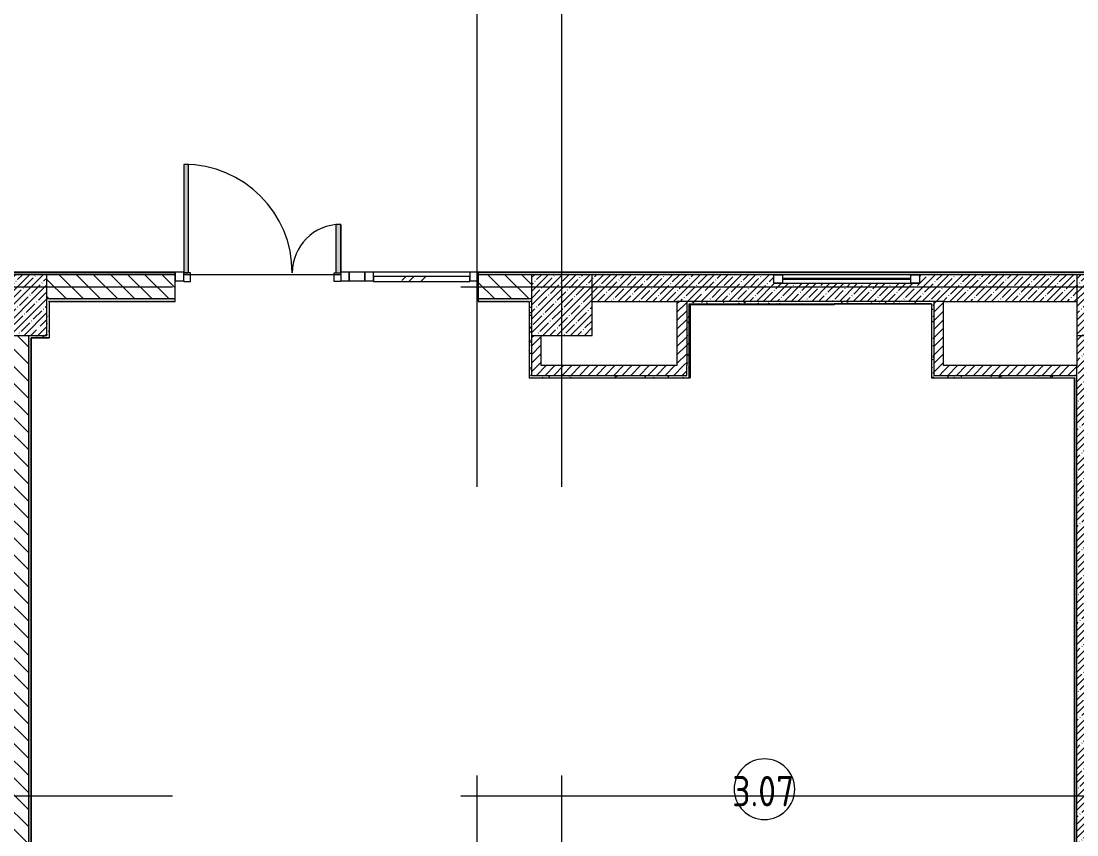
# Model space of a CAD drawing. Header units: millimetres. Extents: x -8624 to 200327, y -8553 to 29000.
# Drawn here: x 153048 to 161760, y 3278 to 9993 of the extents above; entities that cross this region are included whole.
import ezdxf

# ---------------------------------------------------------------- set-up
doc = ezdxf.new("R2010")
doc.units = ezdxf.units.MM
doc.linetypes.add('Осевая', pattern=[15875, 3175, -2381.25, 7937.5, -2381.25])
for name, color, linetype, lineweight in [('A-AREA-IDEN', 7, 'Continuous', 9), ('A-GLAZ-2', 7, 'Continuous', 9), ('A-GLAZ-CURT-2', 7, 'Continuous', 9), ('A-GLAZ-CWMG-3', 7, 'Continuous', 9), ('A-WALL-4', 7, 'Continuous', 13), ('I-WALL-5', 7, 'Continuous', 9), ('S-COLS-2', 7, 'Continuous', 9), ('Оси-2', 7, 'Осевая', 9)]:
    doc.layers.add(name, color=color, linetype=linetype, lineweight=lineweight)
for name, color, linetype, lineweight, true_color in [('A-DETL-GENF-6', 7, 'Continuous', 9, 0xaaaaaa), ('A-DOOR-5', 7, 'Continuous', 9, 0xaaaaaa), ('A-DOOR-6', 7, 'Continuous', 9, 0xe2e2e2), ('A-FLOR-3', 7, 'Continuous', 9, 0xaaaaaa), ('I-WALL-7', 9, 'Continuous', 9, 0x808080)]:
    doc.layers.add(name, color=color, linetype=linetype, lineweight=lineweight, true_color=true_color)
doc.styles.add('GOST Common', font='GOST_Common.ttf', dxfattribs={"width": 0.9, "height": 250})
pattern_1 = [(45, (96349.85, 0), (-57.02463, 57.02463), []), (45, (96406.87, 0), (-57.02463, 57.02463), [100.806, -20.161, 3.353, -16.808])]
pattern_2 = [(135, (96349.85, 0), (-70.71068, -70.71068), [])]
pattern_3 = [(45, (96349.85, 0), (-35.35534, 35.35534), [])]
pattern_4 = [(0, (96349.85, 0), (121.92, 30.48), [10.058, -81.382, 10.058, -81.382, -487.68]), (0, (96349.85, 0), (121.92, 30.48), [-182.88, 10.058, -172.822, 10.058, -81.382, -213.36]), (0, (96349.85, 0), (121.92, 30.48), [-457.2, 10.058, -50.902, 10.058, -142.342]), (120, (96395.57, 15.24), (-87.356454, 90.345817), [10.058, -81.382, 10.058, -81.382, -487.68]), (120, (96395.57, 15.24), (-87.356454, 90.345817), [-182.88, 10.058, -172.822, 10.058, -81.382, -213.36]), (120, (96395.57, 15.24), (-87.356454, 90.345817), [-457.2, 10.058, -50.902, 10.058, -142.342]), (240, (96410.81, 76.2), (-34.563546, -120.825817), [10.058, -81.382, 10.058, -81.382, -487.68]), (240, (96410.81, 76.2), (-34.563546, -120.825817), [-182.88, 10.058, -172.822, 10.058, -81.382, -213.36]), (240, (96410.81, 76.2), (-34.563546, -120.825817), [-457.2, 10.058, -50.902, 10.058, -142.342])]

# ---------------------------------------------------------------- blocks, each defined once
blk = doc.blocks.new('BSC_Колонна _Прямоугольная - 500х500-V176-План зашивки приборов отопления в осях 3 этажа 12-23')
at = {"layer": 'S-COLS-2'}
h = blk.add_hatch(dxfattribs=at)
h.set_pattern_fill('FP_123', color=256, style=0, pattern_type=2)
h.set_pattern_definition([(45, (-61160, -7650), (-57.02463, 57.02463), []), (45, (-61102.975, -7650), (-57.02463, 57.02463), [100.806, -20.161, 3.353, -16.808])])
h.paths.add_polyline_path([(-250, -250), (250, -250), (250, 250), (-250, 250), (-250, -146.2)])
for p, q in [((250, 250), (-250, 250)), ((-250, 250), (-250, -250)), ((250, -250), (250, 250)), ((-250, -250), (250, -250))]:
    blk.add_line(p, q, dxfattribs=at)
blk = doc.blocks.new('BSC_Колонна _Прямоугольная - 500х500-V185-План зашивки приборов отопления в осях 3 этажа 12-23')
at = {"layer": 'S-COLS-2'}
h = blk.add_hatch(dxfattribs=at)
h.set_pattern_fill('FP_132', color=256, style=0, pattern_type=2)
h.set_pattern_definition([(45, (-65660, -7650), (-57.02463, 57.02463), []), (45, (-65602.975, -7650), (-57.02463, 57.02463), [100.806, -20.161, 3.353, -16.808])])
h.paths.add_polyline_path([(-250, -250), (250, -250), (250, 22), (220, 22), (220, 30), (250, 30), (250, 250), (-250, 250), (-250, -146.2)])
for p, q in [((220, 250), (-250, 250)), ((-250, 250), (-250, -250)), ((250, -250), (250, 22)), ((-250, -250), (250, -250))]:
    blk.add_line(p, q, dxfattribs=at)
blk = doc.blocks.new('BSC_Колонна _Прямоугольная - 500х500-V189-План зашивки приборов отопления в осях 3 этажа 12-23')
at = {"layer": 'S-COLS-2'}
h = blk.add_hatch(dxfattribs=at)
h.set_pattern_fill('FP_144', color=256, style=0, pattern_type=2)
h.set_pattern_definition([(45, (-56660, -7650), (-57.02463, 57.02463), []), (45, (-56602.975, -7650), (-57.02463, 57.02463), [100.806, -20.161, 3.353, -16.808])])
h.paths.add_polyline_path([(-250, -250), (250, -250), (250, 250), (-250, 250), (-250, -146.2)])
for p, q in [((250, 250), (-250, 250)), ((-250, 250), (-250, -250)), ((250, -250), (250, 250)), ((-250, -250), (250, -250))]:
    blk.add_line(p, q, dxfattribs=at)
blk = doc.blocks.new('Прямоугольный импост - 50 x 70 мм-31700031-План зашивки приборов отопления в осях 3 этажа 12-23')
at = {"layer": 'A-GLAZ-CWMG-3'}
for p, q in [((-70, 35), (0, 35)), ((-70, -35), (-70, 35)), ((0, 35), (0, -35)), ((0, -35), (-70, -35))]:
    blk.add_line(p, q, dxfattribs=at)
blk = doc.blocks.new('Дверь_Витражная_остекление_ - ДВН_ДАО_Главный вход_1200 в свету-31742133-План зашивки приборов отопления в осях 3 этажа 12-23')
at = {"layer": 'A-DOOR-6'}
for points in [[(-647.5, 30), (-607.5, 30), (-607.5, 925), (-647.5, 925), (-647.5, 35)], [(647.5, 30), (647.5, 430), (607.5, 430), (607.5, 30)]]:
    blk.add_hatch(color=256, dxfattribs=at).paths.add_polyline_path(points)
at = {"layer": 'A-DETL-GENF-6'}
for p, q in [((-607.5, 925), (-647.5, 925)), ((-647.5, 925), (-647.5, 35)), ((-607.5, 30), (-607.5, 925)), ((647.5, 430), (607.5, 430)), ((607.5, 430), (607.5, 30)), ((647.5, 35), (647.5, 430)), ((-647.5, 30), (-607.5, 30)), ((-592.5, 30), (-647.5, 30)), ((-592.5, -40), (-592.5, 30)), ((592.5, -40), (592.5, 30)), ((592.5, 30), (647.5, 30)), ((607.5, 30), (647.5, 30)), ((-647.5, -35), (-647.5, -40)), ((-647.5, -40), (-592.5, -40)), ((647.5, -40), (592.5, -40)), ((647.5, -35), (647.5, -40))]:
    blk.add_line(p, q, dxfattribs=at)
at = {"layer": 'A-DOOR-5'}
for p, q in [((-647.5, 925), (-647.5, 35)), ((647.5, 430), (647.5, 35))]:
    blk.add_line(p, q, dxfattribs=at)
for centre, radius, start, end in [((-647.5, 30), 895, 360, 90), ((647.5, 30), 400, 90, 180)]:
    blk.add_arc(centre, radius, start, end, dxfattribs=at)
blk = doc.blocks.new('Системная панель - Стемалит - 40мм-32257327-План зашивки приборов отопления в осях 3 этажа 12-23')
at = {"layer": 'A-GLAZ-CURT-2'}
for p, q in [((65, 35), (-65, 35)), ((-65, 35), (-65, -35)), ((65, -35), (65, 35)), ((-65, -35), (65, -35))]:
    blk.add_line(p, q, dxfattribs=at)
blk = doc.blocks.new('Прямоугольный импост - 50 x 70 мм-31687886-План зашивки приборов отопления в осях 3 этажа 12-23')
at = {"layer": 'A-GLAZ-CWMG-3'}
for p, q in [((-35, 35), (35, 35)), ((-35, -35), (-35, 35)), ((35, 35), (35, -35)), ((35, -35), (-35, -35))]:
    blk.add_line(p, q, dxfattribs=at)
blk = doc.blocks.new('Прямоугольный импост - 50 x 70 мм-31701779-План зашивки приборов отопления в осях 3 этажа 12-23')
at = {"layer": 'A-GLAZ-CWMG-3'}
for p, q in [((0, 35), (-70, 35)), ((-70, 35), (-70, -35)), ((0, -35), (0, 35)), ((-70, -35), (0, -35))]:
    blk.add_line(p, q, dxfattribs=at)
blk = doc.blocks.new('Системная панель - Стекло - 40мм-V275-План зашивки приборов отопления в осях 3 этажа 12-23')
at = {"layer": 'A-GLAZ-CURT-2'}
h = blk.add_hatch(dxfattribs=at)
h.set_pattern_fill('FP_187', color=256, style=0, pattern_type=2)
h.set_pattern_definition([(45, (-60102.5, -7785.72), (-282.8427, 282.8427), [200, -600]), (45, (-60302.5, -7885.72), (-282.8427, 282.8427), [600, -200]), (45, (-59902.5, -7985.72), (-282.8427, 282.8427), [200, -600])])
h.paths.add_polyline_path([(397.5, -40), (397.5, 0), (-397.5, 0), (-397.5, -40), (96.4, -40)])
for p, q in [((397.5, 0), (-397.5, 0)), ((-397.5, 0), (-397.5, -40)), ((397.5, -40), (397.5, 0)), ((-397.5, -40), (397.5, -40))]:
    blk.add_line(p, q, dxfattribs=at)
blk = doc.blocks.new('Прямоугольный импост - 50 x 70 мм-31702100-План зашивки приборов отопления в осях 3 этажа 12-23')
at = {"layer": 'A-GLAZ-CWMG-3'}
for p, q in [((-35, 35), (35, 35)), ((-35, -35), (-35, 35)), ((35, 35), (35, -35)), ((35, -35), (-35, -35))]:
    blk.add_line(p, q, dxfattribs=at)
blk = doc.blocks.new('Прямоугольный импост - 50 x 70 мм-31720914-План зашивки приборов отопления в осях 3 этажа 12-23')
at = {"layer": 'A-GLAZ-CWMG-3'}
blk.add_line((42060, 7920), (41265, 7920), dxfattribs=at)
blk = doc.blocks.new('120_Окно_СКБ_1Ст - 120_Окно_СКБ_1Ст 400х1200 EI30-24228621-План зашивки приборов отопления в осях 3 этажа 12-23')
at = {"layer": 'A-GLAZ-2'}
for p, q in [((-600, 40), (-600, 110)), ((-600, 110), (-530, 110)), ((600, 110), (-600, 110)), ((-530, 110), (-530, 40)), ((530, 40), (530, 110)), ((530, 110), (600, 110)), ((600, 110), (600, 40)), ((-530, 40), (-600, 40)), ((-600, 40), (600, 40)), ((530, 80), (-530, 80)), ((530, 70), (-530, 70)), ((600, 40), (530, 40))]:
    blk.add_line(p, q, dxfattribs=at)
blk = doc.blocks.new('Марка_Помещения - Номер-25198446-План зашивки приборов отопления в осях 3 этажа 12-23')
at = {"layer": 'A-AREA-IDEN'}
for start, end in [(360, 180), (180, 360)]:
    blk.add_arc((0, 0), 2.5, start, end, dxfattribs=at)

msp = doc.modelspace()

# ---------------------------------------------------------------- hatches: boundary and pattern name
at = {"layer": 'I-WALL-5'}
h = msp.add_hatch(dxfattribs=at)
h.set_pattern_fill('FP_139', color=256, style=0, pattern_type=2)
h.set_pattern_definition(pattern_2)
h.paths.add_polyline_path([(157239.8, 7700), (157259.8, 7700), (157259.8, 7900), (156819.8, 7900), (156819.8, 7700)])
h.paths.add_polyline_path([(154319.8, 7700), (154319.8, 7900), (153259.8, 7900), (153259.8, 7700), (153540.6, 7700)])
h = msp.add_hatch(dxfattribs=at)
h.set_pattern_fill('FP_135', color=256, style=0, pattern_type=2)
h.set_pattern_definition(pattern_1)
h.paths.add_polyline_path([(161759.8, 7680), (161759.8, 7900), (160459.8, 7900), (160459.8, 7830), (159259.8, 7830), (159259.8, 7900), (157759.8, 7900), (157759.8, 7680), (160810.9, 7680)])
h = msp.add_hatch(dxfattribs=at)
h.set_pattern_fill('FP_151', color=256, style=0, pattern_type=2)
h.set_pattern_definition(pattern_3)
h.paths.add_polyline_path([(158459.8, 7150), (158539.8, 7150), (158539.8, 7680), (158459.8, 7680), (158459.8, 7503.8)])
h = msp.add_hatch(dxfattribs=at)
h.set_pattern_fill('FP_151', color=256, style=0, pattern_type=2)
h.set_pattern_definition(pattern_3)
h.paths.add_polyline_path([(160659.8, 7070), (160659.8, 7680), (160579.8, 7680), (160579.8, 7070)])
h = msp.add_hatch(dxfattribs=at)
h.set_pattern_fill('FP_139', color=256, style=0, pattern_type=2)
h.set_pattern_definition(pattern_2)
h.paths.add_polyline_path([(152910.6, 400), (153110.6, 400), (153110.6, 7400), (152910.6, 7400), (152910.6, 420)])
h = msp.add_hatch(dxfattribs=at)
h.set_pattern_fill('FP_151', color=256, style=0, pattern_type=2)
h.set_pattern_definition(pattern_3)
h.paths.add_polyline_path([(157339.8, 7150), (157339.8, 7400), (157259.8, 7400), (157259.8, 7150)])
h = msp.add_hatch(dxfattribs=at)
h.set_pattern_fill('FP_135', color=256, style=0, pattern_type=2)
h.set_pattern_definition(pattern_1)
h.paths.add_polyline_path([(161759.8, 400), (161979.8, 400), (161979.8, 7400), (161759.8, 7400), (161759.8, 592.1)])
h = msp.add_hatch(dxfattribs=at)
h.set_pattern_fill('FP_151', color=256, style=0, pattern_type=2)
h.set_pattern_definition(pattern_3)
h.paths.add_polyline_path([(157902.8, 7070), (158539.8, 7070), (158539.8, 7150), (157259.8, 7150), (157259.8, 7070)])
h = msp.add_hatch(dxfattribs=at)
h.set_pattern_fill('FP_151', color=256, style=0, pattern_type=2)
h.set_pattern_definition(pattern_3)
h.paths.add_polyline_path([(161739.8, 7070), (161759.8, 7070), (161759.8, 7150), (160659.8, 7150), (160659.8, 7070), (161537.9, 7070)])
at = {"layer": 'I-WALL-7'}
h = msp.add_hatch(dxfattribs=at)
h.set_pattern_fill('FP_183', color=256, style=0, pattern_type=2)
h.set_pattern_definition(pattern_4)
h.paths.add_polyline_path([(170449.8, 7900), (170449.8, 7920), (170054.8, 7920), (170054.8, 7908), (170109.8, 7908), (170109.8, 7900), (170262.3, 7900)])
h.paths.add_polyline_path([(168599.8, 7900), (168599.8, 7908), (168654.8, 7908), (168654.8, 7920), (168009.8, 7920), (168009.8, 7908), (168039.8, 7908), (168039.8, 7900), (168444.7, 7900)])
h.paths.add_polyline_path([(166627.1, 7900), (167029.8, 7900), (167029.8, 7908), (167059.8, 7908), (167059.8, 7920), (165709.8, 7920), (165709.8, 7908), (165739.8, 7908), (165739.8, 7900), (165900.1, 7900)])
h.paths.add_polyline_path([(164446, 7900), (164579.8, 7900), (164579.8, 7908), (164609.8, 7908), (164609.8, 7920), (163209.8, 7920), (163209.8, 7908), (163239.8, 7908), (163239.8, 7900), (163719, 7900)])
h.paths.add_polyline_path([(162229.8, 7900), (162229.8, 7908), (162259.8, 7908), (162259.8, 7920), (156819.8, 7920), (156819.8, 7900), (161759.8, 7900)])
h.paths.add_polyline_path([(154319.8, 7900), (154319.8, 7920), (147209.8, 7920), (147209.8, 7900), (153540.6, 7900)])
h.paths.add_polyline_path([(143979.8, 7900), (144709.8, 7900), (144709.8, 7920), (138479.8, 7920), (138479.8, 7900), (143759.8, 7900)])
h.paths.add_polyline_path([(135979.8, 7900), (135979.8, 7920), (135109.8, 7920), (135109.8, 7900), (135389.8, 7900)])
h = msp.add_hatch(dxfattribs=at)
h.set_pattern_fill('FP_183', color=256, style=0, pattern_type=2)
h.set_pattern_definition(pattern_4)
h.paths.add_polyline_path([(153279.8, 7380), (153279.8, 7700), (153259.8, 7700), (153259.8, 7380)])
h = msp.add_hatch(dxfattribs=at)
h.set_pattern_fill('FP_183', color=256, style=0, pattern_type=2)
h.set_pattern_definition(pattern_4)
h.paths.add_polyline_path([(157238.8, 7680), (157239.8, 7680), (157239.8, 7700), (156819.8, 7700), (156819.8, 7680)])
h.paths.add_polyline_path([(154319.8, 7680), (154319.8, 7700), (153279.8, 7700), (153279.8, 7680), (153540.6, 7680)])
h = msp.add_hatch(dxfattribs=at)
h.set_pattern_fill('FP_183', color=256, style=0, pattern_type=2)
h.set_pattern_definition(pattern_4)
h.paths.add_polyline_path([(157259.8, 7070), (157259.8, 7700), (157239.8, 7700), (157239.8, 7070)])
h = msp.add_hatch(dxfattribs=at)
h.set_pattern_fill('FP_183', color=256, style=0, pattern_type=2)
h.set_pattern_definition(pattern_4)
h.paths.add_polyline_path([(160558.8, 7660), (160559.8, 7660), (160559.8, 7680), (158539.8, 7680), (158539.8, 7660), (159756.1, 7660)])
h = msp.add_hatch(dxfattribs=at)
h.set_pattern_fill('FP_183', color=256, style=0, pattern_type=2)
h.set_pattern_definition(pattern_4)
h.paths.add_polyline_path([(160559.8, 7070), (160579.8, 7070), (160579.8, 7680), (160559.8, 7680), (160559.8, 7503.8)])
h = msp.add_hatch(dxfattribs=at)
h.set_pattern_fill('FP_183', color=256, style=0, pattern_type=2)
h.set_pattern_definition(pattern_4)
h.paths.add_polyline_path([(158559.8, 7050), (158559.8, 7660), (158539.8, 7660), (158539.8, 7050)])
h = msp.add_hatch(dxfattribs=at)
h.set_pattern_fill('FP_183', color=256, style=0, pattern_type=2)
h.set_pattern_definition(pattern_4)
h.paths.add_polyline_path([(153259.8, 7380), (153259.8, 7400), (153110.6, 7400), (153110.6, 7380), (153130.6, 7380)])
h = msp.add_hatch(dxfattribs=at)
h.set_pattern_fill('FP_183', color=256, style=0, pattern_type=2)
h.set_pattern_definition(pattern_4)
h.paths.add_polyline_path([(153110.6, 400), (153130.6, 400), (153130.6, 7380), (153110.6, 7380), (153110.6, 592.1)])
h = msp.add_hatch(dxfattribs=at)
h.set_pattern_fill('FP_183', color=256, style=0, pattern_type=2)
h.set_pattern_definition(pattern_4)
h.paths.add_polyline_path([(158539.8, 7050), (158539.8, 7070), (157239.8, 7070), (157239.8, 7050), (157902.8, 7050)])
h = msp.add_hatch(dxfattribs=at)
h.set_pattern_fill('FP_183', color=256, style=0, pattern_type=2)
h.set_pattern_definition(pattern_4)
h.paths.add_polyline_path([(161739.8, 7050), (161739.8, 7070), (160559.8, 7070), (160559.8, 7050), (161537.9, 7050)])
h = msp.add_hatch(dxfattribs=at)
h.set_pattern_fill('FP_183', color=256, style=0, pattern_type=2)
h.set_pattern_definition(pattern_4)
h.paths.add_polyline_path([(161739.8, 140), (161759.8, 140), (161759.8, 7070), (161739.8, 7070), (161739.8, 141)])

# ---------------------------------------------------------------- linework, layer by layer
at = {"layer": 'A-FLOR-3'}
msp.add_line((155684.8, 7900), (154389.8, 7900), dxfattribs=at)
at = {"layer": 'A-WALL-4'}
for p, q in [((159259.8, 7900), (157759.8, 7900)), ((161759.8, 7900), (160459.8, 7900)), ((161629.8, 7920), (161629.8, 7921)), ((154319.8, 7700), (153259.8, 7700)), ((153279.8, 7680), (153279.8, 7380)), ((153280.8, 7679), (153279.8, 7679)), ((157259.8, 7700), (156819.8, 7700)), ((157238.8, 7680), (157239.8, 7680)), ((157238.8, 7680), (157238.8, 7679)), ((157239.8, 7680), (157239.8, 7070)), ((160659.8, 7680), (158459.8, 7680)), ((158539.8, 7680), (158539.8, 7150)), ((160559.8, 7660), (159756.1, 7660)), ((160558.8, 7659), (160558.8, 7660)), ((160559.8, 7660), (160559.8, 7070)), ((153130.6, 7380), (153259.8, 7380)), ((153130.6, 7380), (153130.6, 420)), ((157259.8, 7400), (157259.8, 7150)), ((161759.8, 7400), (161759.8, 7380)), ((161759.8, 400), (161759.8, 7150)), ((161759.8, 7070), (161739.8, 7070)), ((161739.8, 141), (161739.8, 7050))]:
    msp.add_line(p, q, dxfattribs=at)
at = {"layer": 'I-WALL-5'}
for p, q in [((154319.8, 7921), (147209.8, 7921)), ((147209.8, 7920), (154319.8, 7920)), ((154319.8, 7900), (153259.8, 7900)), ((154319.8, 7679), (154319.8, 7921)), ((156819.8, 7921), (156819.8, 7679)), ((162259.8, 7921), (156819.8, 7921)), ((162259.8, 7920), (156819.8, 7920)), ((157259.8, 7900), (156819.8, 7900)), ((153279.8, 7680), (154319.8, 7680)), ((153280.8, 7679), (154319.8, 7679)), ((153280.8, 7379), (153280.8, 7679)), ((156819.8, 7680), (157238.8, 7680)), ((156819.8, 7679), (157238.8, 7679)), ((157238.8, 7679), (157238.8, 7049)), ((157759.8, 7680), (158459.8, 7680)), ((158459.8, 7680), (158459.8, 7150)), ((160579.8, 7680), (160579.8, 7070)), ((160659.8, 7150), (160659.8, 7680)), ((160659.8, 7680), (161759.8, 7680)), ((158559.8, 7660), (159756.1, 7660)), ((158559.8, 7050), (158559.8, 7660)), ((159756.1, 7652), (158567.8, 7652)), ((158567.8, 7652), (158567.8, 7049)), ((159756.1, 7659), (160558.8, 7659)), ((159756.1, 7659), (159756.1, 7652)), ((160558.8, 7659), (160558.8, 7049)), ((153110.6, 400), (153110.6, 7400)), ((153280.8, 7379), (153130.6, 7379)), ((153131.6, 421), (153131.6, 7379)), ((153259.8, 7380), (153279.8, 7380)), ((157339.8, 7150), (157339.8, 7400)), ((161759.8, 7380), (161759.8, 7150)), ((157259.8, 7150), (157259.8, 7070)), ((158459.8, 7150), (157339.8, 7150)), ((158539.8, 7070), (158539.8, 7150)), ((161759.8, 7150), (160659.8, 7150)), ((157239.8, 7070), (157239.8, 7050)), ((157259.8, 7070), (158539.8, 7070)), ((160559.8, 7070), (160559.8, 7050)), ((160579.8, 7070), (161739.8, 7070)), ((157238.8, 7049), (158567.8, 7049)), ((157239.8, 7050), (158559.8, 7050)), ((160558.8, 7049), (161738.8, 7049)), ((160559.8, 7050), (161739.8, 7050)), ((161738.8, 7049), (161738.8, 141))]:
    msp.add_line(p, q, dxfattribs=at)
at = {"layer": 'Оси-2'}
for p, q in [((156809.8, 593.7), (156809.8, 24850)), ((157509.8, 593.7), (157509.8, 24850)), ((135246.3, 7800), (178599.8, 7800)), ((135246.3, 3600), (178599.8, 3600))]:
    msp.add_line(p, q, dxfattribs=at)

# ---------------------------------------------------------------- block references
at = {"layer": 'A-AREA-IDEN', "xscale": 99.99999999999993, "yscale": 99.99999999999993, "zscale": 99.99999999999993}
msp.add_blockref('Марка_Помещения - Номер-25198446-План зашивки приборов отопления в осях 3 этажа 12-23', (159181.7, 3655.3), dxfattribs=at)
at = {"layer": 'A-DOOR-5'}
msp.add_blockref('Дверь_Витражная_остекление_ - ДВН_ДАО_Главный вход_1200 в свету-31742133-План зашивки приборов отопления в осях 3 этажа 12-23', (155037.3, 7885.7), dxfattribs=at)
at = {"layer": 'A-GLAZ-2'}
msp.add_blockref('120_Окно_СКБ_1Ст - 120_Окно_СКБ_1Ст 400х1200 EI30-24228621-План зашивки приборов отопления в осях 3 этажа 12-23', (159859.8, 7790), dxfattribs=at)
at = {"layer": 'A-GLAZ-CURT-2'}
for name, p in [('Системная панель - Стемалит - 40мм-32257327-План зашивки приборов отопления в осях 3 этажа 12-23', (155819.8, 7885.7)), ('Системная панель - Стекло - 40мм-V275-План зашивки приборов отопления в осях 3 этажа 12-23', (156352.3, 7885.7))]:
    msp.add_blockref(name, p, dxfattribs=at)
at = {"layer": 'A-GLAZ-CWMG-3', "rotation": 180}
msp.add_blockref('Прямоугольный импост - 50 x 70 мм-31701779-План зашивки приборов отопления в осях 3 этажа 12-23', (154319.8, 7885.7), dxfattribs=at)
at = {"layer": 'A-GLAZ-CWMG-3', "extrusion": (0, 0, -1), "rotation": 180}
for name, p in [('Прямоугольный импост - 50 x 70 мм-31687886-План зашивки приборов отопления в осях 3 этажа 12-23', (-155719.8, 7885.7)), ('Прямоугольный импост - 50 x 70 мм-31702100-План зашивки приборов отопления в осях 3 этажа 12-23', (-155919.8, 7885.7)), ('Прямоугольный импост - 50 x 70 мм-31700031-План зашивки приборов отопления в осях 3 этажа 12-23', (-156819.8, 7885.7))]:
    msp.add_blockref(name, p, dxfattribs=at)
at = {"layer": 'A-GLAZ-CWMG-3'}
msp.add_blockref('Прямоугольный импост - 50 x 70 мм-31720914-План зашивки приборов отопления в осях 3 этажа 12-23', (114689.8, 0.7), dxfattribs=at)
at = {"layer": 'S-COLS-2'}
for name, p in [('BSC_Колонна _Прямоугольная - 500х500-V189-План зашивки приборов отопления в осях 3 этажа 12-23', (153009.8, 7650)), ('BSC_Колонна _Прямоугольная - 500х500-V176-План зашивки приборов отопления в осях 3 этажа 12-23', (157509.8, 7650)), ('BSC_Колонна _Прямоугольная - 500х500-V185-План зашивки приборов отопления в осях 3 этажа 12-23', (162009.8, 7650))]:
    msp.add_blockref(name, p, dxfattribs=at)

# ---------------------------------------------------------------- texts
at = {"layer": 'A-AREA-IDEN', "insert": (158915.9, 3763.9), "char_height": 250, "width": 663.797, "attachment_point": 1, "style": 'GOST Common'}
msp.add_mtext('3.07', dxfattribs=at)

doc.saveas('drawing.dxf')
